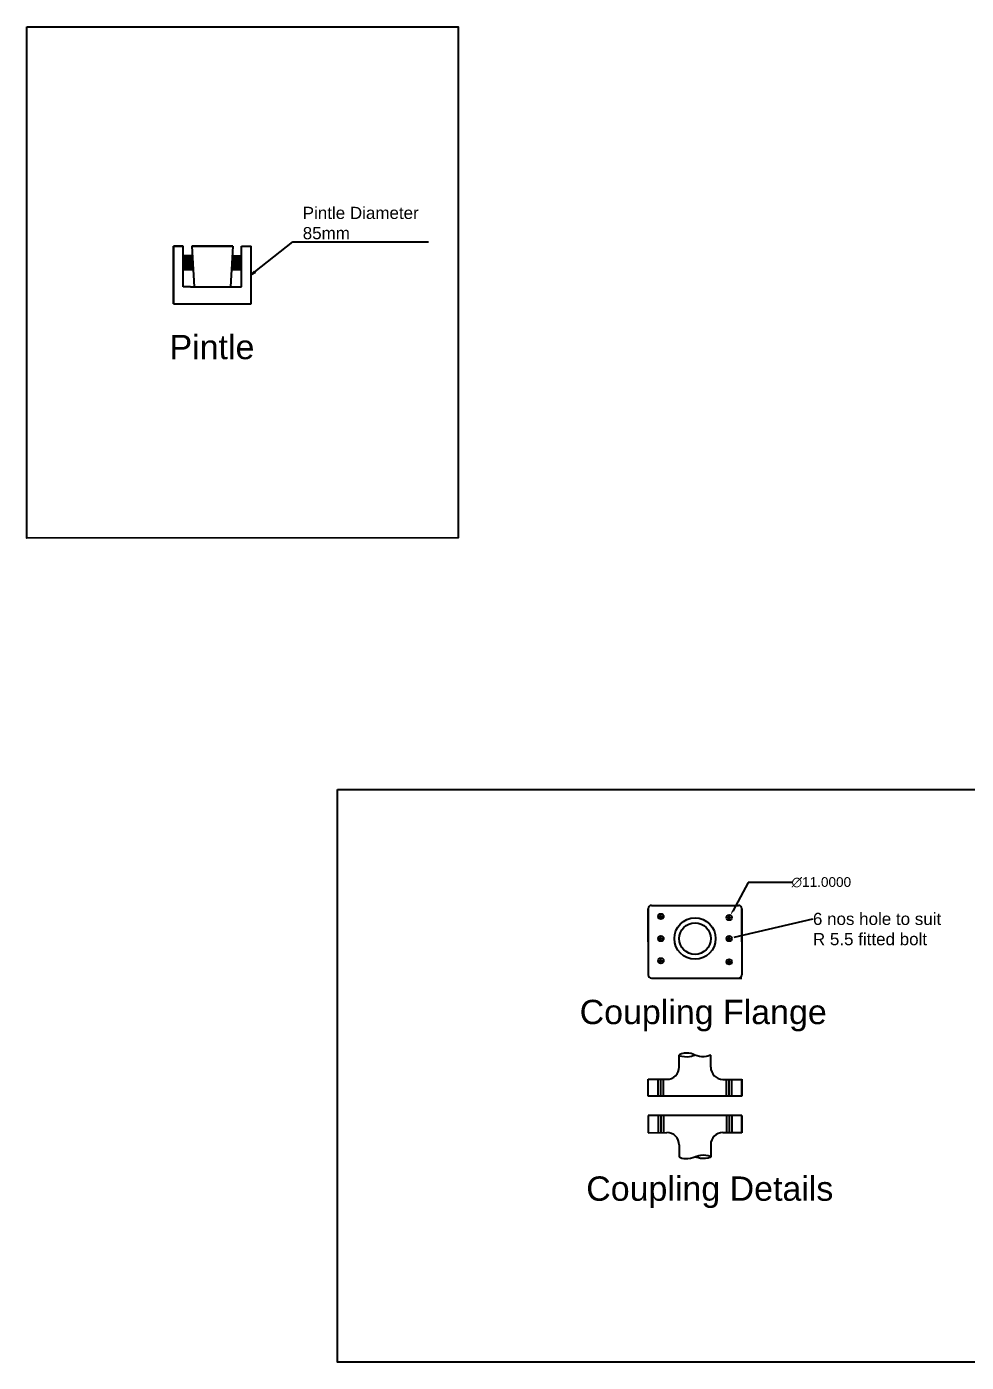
# Model space of a CAD drawing. Header units: millimetres. Extents: x 3739 to 12124, y 1417 to 5764.
# Drawn here: x 6006 to 7940, y 1417 to 4165 of the extents above; entities that cross this region are included whole.
import ezdxf
from ezdxf import colors
from ezdxf.entities.mleader import LeaderData, LeaderLine
from ezdxf.math import Vec2, Vec3

# ---------------------------------------------------------------- set-up
doc = ezdxf.new("R2010")
doc.units = ezdxf.units.MM
doc.header["$MEASUREMENT"] = 0
doc.linetypes.add('CENTER2', pattern=[1.125, 0.75, -0.125, 0.125, -0.125])
doc.styles.get("Standard").update_dxf_attribs({"font": 'arial.ttf'})
doc.dimstyles.get("Standard").update_dxf_attribs({"dimtxt": 10, "dimasz": 10, "dimexe": 0.18, "dimexo": 0.0625, "dimgap": 0.09, "dimtad": 0, "dimtih": 1, "dimtoh": 1, "dimdec": 4, "dimzin": 0, "dimdsep": 46, "dimtxsty": 'Standard', "dimcen": 0.09, "dimadec": 0, "dimazin": 0, "dimtfac": 1, "dimtdec": 4, "dimtofl": 0, "dimtmove": 0, "dimatfit": 3, "dimfxl": 1, "dimtolj": 1, "dimtzin": 0, "dimarcsym": 0})
pattern_1 = [(45, (3991.95876, 1777.56294), (-0.0883883476, 0.0883883476), [])]

# ---------------------------------------------------------------- blocks, each defined once
blk = doc.blocks.new('*U24')
at = {"color": 0, "linetype": 'CENTER2', "transparency": 16777216}
for p, q in [((-5.62, 0), (-1.1, 0)), ((0, 1.1), (0, 5.62)), ((1.1, 0), (5.62, 0)), ((0, -5.62), (0, -1.1))]:
    blk.add_line(p, q, dxfattribs=at)
at = {"color": 0, "linetype": 'Continuous', "transparency": 16777216}
for p, q in [((-0.55, 0), (0.55, 0)), ((0, -0.55), (0, 0.55))]:
    blk.add_line(p, q, dxfattribs=at)
blk = doc.blocks.new('*U18')
at = {"color": 0, "linetype": 'CENTER2', "transparency": 16777216}
for p, q in [((-5.62, 0), (-1.1, 0)), ((0, 1.1), (0, 5.62)), ((1.1, 0), (5.62, 0)), ((0, -5.62), (0, -1.1))]:
    blk.add_line(p, q, dxfattribs=at)
at = {"color": 0, "linetype": 'Continuous', "transparency": 16777216}
for p, q in [((-0.55, 0), (0.55, 0)), ((0, -0.55), (0, 0.55))]:
    blk.add_line(p, q, dxfattribs=at)
blk = doc.blocks.new('*D26')
at = {"color": 0, "lineweight": -2, "transparency": 16777216}
for p, q in [((7490.6, 2404.8), (7458.8, 2345.8)), ((7581, 2404.8), (7490.6, 2404.8)), ((7451.3, 2332.2), (7451.5, 2332.2)), ((7451.4, 2332.1), (7451.4, 2332.3))]:
    blk.add_line(p, q, dxfattribs=at)
at = {"color": 0, "transparency": 16777216}
blk.add_solid([(7457.3, 2346.6), (7460.2, 2345), (7454, 2337)], dxfattribs=at)
at = {"layer": 'Defpoints', "color": 0, "transparency": 16777216}
for p in [(7454, 2337), (7448.8, 2327.4)]:
    blk.add_point(p, dxfattribs=at)
at = {"color": 0, "transparency": 16777216, "insert": (7641.2, 2404.8), "char_height": 20, "attachment_point": 5}
blk.add_mtext('\\A1;∅11.0000', dxfattribs=at)
blk = doc.blocks.new('*U19')
at = {"color": 0, "linetype": 'CENTER2', "transparency": 16777216}
for p, q in [((-5.62, 0), (-1.1, 0)), ((0, 1.1), (0, 5.62)), ((1.1, 0), (5.62, 0)), ((0, -5.62), (0, -1.1))]:
    blk.add_line(p, q, dxfattribs=at)
at = {"color": 0, "linetype": 'Continuous', "transparency": 16777216}
for p, q in [((-0.55, 0), (0.55, 0)), ((0, -0.55), (0, 0.55))]:
    blk.add_line(p, q, dxfattribs=at)
blk = doc.blocks.new('*U20')
at = {"color": 0, "linetype": 'CENTER2', "transparency": 16777216}
for p, q in [((-5.62, 0), (-1.1, 0)), ((0, 1.1), (0, 5.62)), ((1.1, 0), (5.62, 0)), ((0, -5.62), (0, -1.1))]:
    blk.add_line(p, q, dxfattribs=at)
at = {"color": 0, "linetype": 'Continuous', "transparency": 16777216}
for p, q in [((-0.55, 0), (0.55, 0)), ((0, -0.55), (0, 0.55))]:
    blk.add_line(p, q, dxfattribs=at)
blk = doc.blocks.new('*U21')
at = {"color": 0, "linetype": 'CENTER2', "transparency": 16777216}
for p, q in [((-5.62, 0), (-1.1, 0)), ((0, 1.1), (0, 5.62)), ((1.1, 0), (5.62, 0)), ((0, -5.62), (0, -1.1))]:
    blk.add_line(p, q, dxfattribs=at)
at = {"color": 0, "linetype": 'Continuous', "transparency": 16777216}
for p, q in [((-0.55, 0), (0.55, 0)), ((0, -0.55), (0, 0.55))]:
    blk.add_line(p, q, dxfattribs=at)
blk = doc.blocks.new('*U22')
at = {"color": 0, "linetype": 'CENTER2', "transparency": 16777216}
for p, q in [((-5.62, 0), (-1.1, 0)), ((0, 1.1), (0, 5.62)), ((1.1, 0), (5.62, 0)), ((0, -5.62), (0, -1.1))]:
    blk.add_line(p, q, dxfattribs=at)
at = {"color": 0, "linetype": 'Continuous', "transparency": 16777216}
for p, q in [((-0.55, 0), (0.55, 0)), ((0, -0.55), (0, 0.55))]:
    blk.add_line(p, q, dxfattribs=at)
blk = doc.blocks.new('*U23')
at = {"color": 0, "linetype": 'CENTER2', "transparency": 16777216}
for p, q in [((-5.62, 0), (-1.1, 0)), ((0, 1.1), (0, 5.62)), ((1.1, 0), (5.62, 0)), ((0, -5.62), (0, -1.1))]:
    blk.add_line(p, q, dxfattribs=at)
at = {"color": 0, "linetype": 'Continuous', "transparency": 16777216}
for p, q in [((-0.55, 0), (0.55, 0)), ((0, -0.55), (0, 0.55))]:
    blk.add_line(p, q, dxfattribs=at)
blk = doc.blocks.new('_ClosedBlank')
at = {"color": 0, "linetype": 'ByBlock', "lineweight": -2}
for p, q in [((-1, 0.17), (0, 0)), ((-1, 0.17), (-1, -0.17)), ((0, 0), (-1, -0.17))]:
    blk.add_line(p, q, dxfattribs=at)

msp = doc.modelspace()

# ---------------------------------------------------------------- hatches: boundary and pattern name
h = msp.add_hatch()
h.set_pattern_fill('ANSI31', color=256)
h.set_pattern_definition(pattern_1)
h.paths.add_polyline_path([(6327.67831, 3693.52422), (6346.39123, 3693.52422), (6348.08378, 3665.08932), (6327.67831, 3665.33204)])
h = msp.add_hatch()
h.set_pattern_fill('ANSI31', color=256)
h.set_pattern_definition(pattern_1)
h.paths.add_polyline_path([(6447.67831, 3693.52422), (6428.96539, 3693.52422), (6427.27284, 3665.08932), (6447.67831, 3665.33204)])

# ---------------------------------------------------------------- linework, layer by layer
for p, q in [((6307.67831, 3713.90126), (6307.67831, 3594.90126)), ((6327.67831, 3713.90126), (6307.67831, 3713.90126)), ((6307.67831, 3713.90126), (6327.67831, 3713.90126)), ((6307.67831, 3594.90126), (6307.67831, 3713.90126)), ((6327.67831, 3713.90126), (6307.67831, 3713.90126)), ((6327.67831, 3629.90126), (6327.67831, 3713.90126)), ((6345.17831, 3713.90126), (6350.17831, 3629.90126)), ((6345.17831, 3713.90126), (6430.17831, 3713.90126)), ((6430.17831, 3713.90126), (6345.17831, 3713.90126)), ((6345.17831, 3713.90126), (6430.17831, 3713.90126)), ((6430.17831, 3713.90126), (6425.17831, 3629.90126)), ((6447.67831, 3713.90126), (6467.67831, 3713.90126)), ((6447.67831, 3629.90126), (6447.67831, 3713.90126)), ((6467.67831, 3594.90126), (6467.67831, 3713.90126)), ((6346.55762, 3693.52422), (6327.33909, 3693.52422)), ((6428.799, 3693.52422), (6448.01753, 3693.52422)), ((6348.15919, 3665.08842), (6327.46233, 3665.33461)), ((6427.19743, 3665.08842), (6447.89429, 3665.33461)), ((6342.67831, 3629.90126), (6327.67831, 3629.90126)), ((6342.67831, 3629.90126), (6432.67831, 3629.90126)), ((6350.17831, 3629.90126), (6425.17831, 3629.90126)), ((6432.67831, 3629.90126), (6447.67831, 3629.90126)), ((6307.67831, 3594.90126), (6467.67831, 3594.90126)), ((7284.63252, 2350.48864), (7284.63252, 2214.48864)), ((7284.63252, 2282.48864), (7284.63252, 2350.48864)), ((7291.63252, 2357.48864), (7470.73141, 2357.48864)), ((7477.73141, 2350.48864), (7477.73141, 2214.48864)), ((7477.73141, 2282.48864), (7477.73141, 2350.48864)), ((7284.63252, 2282.48864), (7284.63252, 2214.48864)), ((7291.63252, 2207.48864), (7477.63252, 2207.48864)), ((7348.46302, 2024.62668), (7348.46302, 2049.53335)), ((7413.5579, 2024.49279), (7413.5579, 2049.49279)), ((7284.63252, 1964.77119), (7284.63252, 1999.77119)), ((7284.63252, 1999.77119), (7323.36987, 1999.62685)), ((7305.22917, 1964.77119), (7305.22917, 1999.49279)), ((7310.72917, 1964.77119), (7310.72917, 1999.49279)), ((7316.22917, 1964.77119), (7316.22917, 1999.49279)), ((7438.5579, 1999.49279), (7477.73141, 1999.49279)), ((7445.91581, 1964.77119), (7445.91581, 1999.49279)), ((7451.41581, 1964.77119), (7451.41581, 1999.49279)), ((7456.91581, 1964.77119), (7456.91581, 1999.49279)), ((7477.73141, 1964.77119), (7477.73141, 1999.77119)), ((7477.73141, 1999.77119), (7477.73141, 1964.77119)), ((7477.73141, 1964.77119), (7284.63252, 1964.77119)), ((7284.63252, 1924.77119), (7284.63252, 1889.77119)), ((7477.73141, 1924.77119), (7284.63252, 1924.77119)), ((7284.63252, 1924.77119), (7284.63252, 1889.77119)), ((7305.22917, 1924.77119), (7305.22917, 1890.0496)), ((7310.72917, 1924.77119), (7310.72917, 1890.0496)), ((7316.22917, 1924.77119), (7316.22917, 1890.0496)), ((7445.91581, 1924.77119), (7445.91581, 1890.0496)), ((7451.41581, 1924.77119), (7451.41581, 1890.0496)), ((7456.91581, 1924.77119), (7456.91581, 1890.0496)), ((7477.73141, 1924.77119), (7477.73141, 1889.77119)), ((7477.73141, 1889.77119), (7477.73141, 1924.77119)), ((7284.63252, 1889.77119), (7323.36987, 1889.91553)), ((7438.5579, 1890.0496), (7477.73141, 1890.0496)), ((7348.46302, 1864.91571), (7348.46302, 1840.00903)), ((7413.5579, 1865.0496), (7413.5579, 1840.0496))]:
    msp.add_line(p, q)
for points in [[(6005.63553, 4164.74849), (6893.82942, 4165.18655), (6893.82942, 3113.55449), (6005.63553, 3113.11643)], [(6645.67292, 2595.94139), (8208.34042, 2595.94139), (8208.34042, 1417.35535), (6645.67292, 1417.35535)]]:
    msp.add_lwpolyline(points, close=True)
for centre, radius in [((7310.94812, 2334.63165), 5.5), ((7451.41581, 2332.202), 5.5), ((7381.18197, 2289.13165), 42.5), ((7381.18197, 2289.13165), 32.5), ((7310.94812, 2289.13165), 5.5), ((7310.94812, 2289.13165), 5.5), ((7451.41581, 2289.13165), 5.5), ((7310.94812, 2243.63165), 5.5), ((7451.41581, 2241.202), 5.5)]:
    msp.add_circle(centre, radius)
for centre, radius, start, end in [((7291.63252, 2350.48864), 7, 90, 180), ((7470.73141, 2350.48864), 7, 0, 90), ((7291.63252, 2214.48864), 7, 180, 270), ((7470.73141, 2214.48864), 7, 270, 0), ((7323.46302, 2024.62668), 25, 269.7865112, 0), ((7438.5579, 2024.49279), 25, 180, 270), ((7323.46302, 1864.91571), 25, 0, 90.2134888), ((7438.5579, 1865.0496), 25, 90, 180)]:
    msp.add_arc(centre, radius, start, end)
for points in [[(7413.5579, 2049.49279), (7410.2982, 2047.78825), (7399.47373, 2043.9521), (7380.31877, 2049.11603), (7366.44074, 2055.85688), (7339.3389, 2049.17286), (7366.59236, 2044.31594), (7376.28487, 2047.81109), (7380.94842, 2049.49279)], [(7348.46302, 1840.00903), (7351.72271, 1838.30449), (7362.54718, 1834.46834), (7381.70214, 1839.63227), (7395.58018, 1846.37313), (7422.68201, 1839.6891), (7395.42856, 1834.83219), (7385.73604, 1838.32734), (7381.07249, 1840.00903)]]:
    msp.add_open_spline(points, degree=3, knots=[0, 0, 0, 0, 24.4210165247, 54.960776721, 83.466034449, 111.1184398585, 139.3514982267, 165.5330861016, 165.5330861016, 165.5330861016, 165.5330861016])

# ---------------------------------------------------------------- block references
at = {"linetype": 'CENTER2'}
for name, p in [('*U21', (7310.94812, 2334.63165)), ('*U24', (7451.41581, 2332.202)), ('*U18', (7310.94812, 2289.13165)), ('*U23', (7310.94812, 2289.13165)), ('*U19', (7451.41581, 2289.13165)), ('*U22', (7310.94812, 2243.63165)), ('*U20', (7451.41581, 2241.202))]:
    msp.add_blockref(name, p, dxfattribs=at)

# ---------------------------------------------------------------- texts
at = {"char_height": 50, "attachment_point": 1}
for s, width, insert in [('Pintle', 1072, (6299.61864, 3531.16484)), ('\\pxqc;Coupling Flange', 1640.9160873, (6577.58801, 2163.09733))]:
    msp.add_mtext_dynamic_manual_height_columns(s, width=width, gutter_width=1, heights=[0], dxfattribs=dict(at, insert=insert))
at = {"insert": (7157.35154, 1799.71114), "char_height": 50, "width": 527.5784447, "attachment_point": 1}
msp.add_mtext('Coupling Details\\P', dxfattribs=at)

# ---------------------------------------------------------------- dimensions: what is measured, and where the dimension line sits
dim = msp.add_diameter_dim_2p(p1=(7448.80293, 2327.36229), p2=(7454.02869, 2337.04172), dimstyle='Standard', override={"dimtxt": 20})
dim.commit()
dim.dimension.update_dxf_attribs({"geometry": '*D26', "text_midpoint": (7641.18744, 2404.76899), "dimtype": 163})

# ---------------------------------------------------------------- leaders
ml = msp.add_multileader_mtext('Standard')
ml.set_content('Pintle Diameter \\P85mm', color=256)
ml.set_leader_properties()
ml.set_arrow_properties(name='CLOSEDBLANK')
ml.build(insert=Vec2(0, 0))
ml.multileader.update_dxf_attribs({"text_left_attachment_type": 5, "dogleg_length": 0.36, "arrow_head_size": 10})
ctx = ml.context
ctx.base_point, ctx.char_height, ctx.arrow_head_size, ctx.landing_gap_size, ctx.plane_origin = Vec3(6558.79386, 3722.87082), 25, 10, 15, Vec3(6467.67831, 3654.40125)
ctx.left_attachment = 5
notes = []
notes.append((ctx, [(0, (1, 1, 0), (6553.63013, 3722.87082), (1, 0), 5.16373, [(0, [(6467.67831, 3654.40125)], 0, [])])]))
ctx.mtext.insert, ctx.mtext.flow_direction = Vec3(6573.79386, 3794.63981), 5
ml = msp.add_multileader_mtext('Standard')
ml.set_content('6 nos hole to suit\\PR 5.5 fitted bolt', color=256)
ml.set_leader_properties()
ml.build(insert=Vec2(0, 0))
ml.multileader.update_dxf_attribs({"dogleg_length": 0.36, "arrow_head_size": 0.18})
ctx = ml.context
ctx.base_point, ctx.char_height, ctx.arrow_head_size, ctx.landing_gap_size, ctx.plane_origin = Vec3(7623.81834, 2329.42025), 25, 0.18, 0.09, Vec3(7448.12864, 2291.71505)
notes.append((ctx, [(1, (1, 1, 0), (7623.45834, 2329.42025), (1, 0), 0.36, [(0, [(7461.74864, 2291.71505)], 0, [])])]))
ctx.mtext.insert, ctx.mtext.flow_direction = Vec3(7623.90834, 2342.13341), 5
for ctx, leaders in notes:
    for number, flags, end, landing, length, lines in leaders:
        leader = LeaderData()
        leader.index, (leader.has_last_leader_line, leader.has_dogleg_vector, leader.attachment_direction) = number, flags
        leader.last_leader_point, leader.dogleg_vector, leader.dogleg_length = Vec3(end), Vec3(landing), length
        for number, points, colour, breaks in lines:
            line = LeaderLine()
            line.index, line.vertices, line.color, line.breaks = number, Vec3.list(points), colors.encode_raw_color(colour), breaks
            leader.lines.append(line)
        ctx.leaders.append(leader)

doc.saveas('drawing.dxf')
